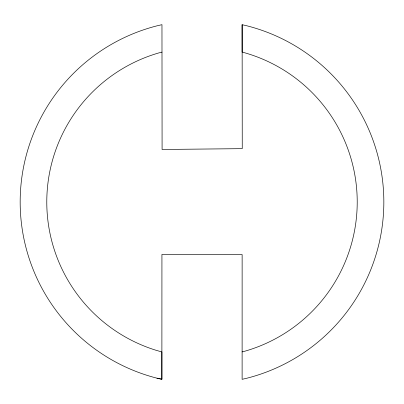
<?xml version="1.0" encoding="UTF-8"?>
<svg xmlns="http://www.w3.org/2000/svg" width="404" height="404" viewBox="0 0 404 404"><rect width="100%" height="100%" fill="white"/><g stroke="black" fill="none" stroke-linecap="round" stroke-linejoin="round"><path stroke-width="0.61" d="M242.127 24.694L242.249 148.652L162.09 149.475L161.964 24.669L156.55 25.947A181.835 181.835 0 0 0 157.01 378.189L161.873 379.26L161.933 254.444L242.137 254.576L242.117 379.331L247.45 378.073A181.835 181.835 0 0 0 246.99 25.826L242.127 24.694L242.127 52.06A155.227 155.227 0 0 1 245.354 351.056L242.117 351.899M161.964 52.121L158.646 52.964A155.227 155.227 0 0 0 155.631 350.147L161.873 351.96L161.873 379.26L157.01 378.189"/></g></svg>
